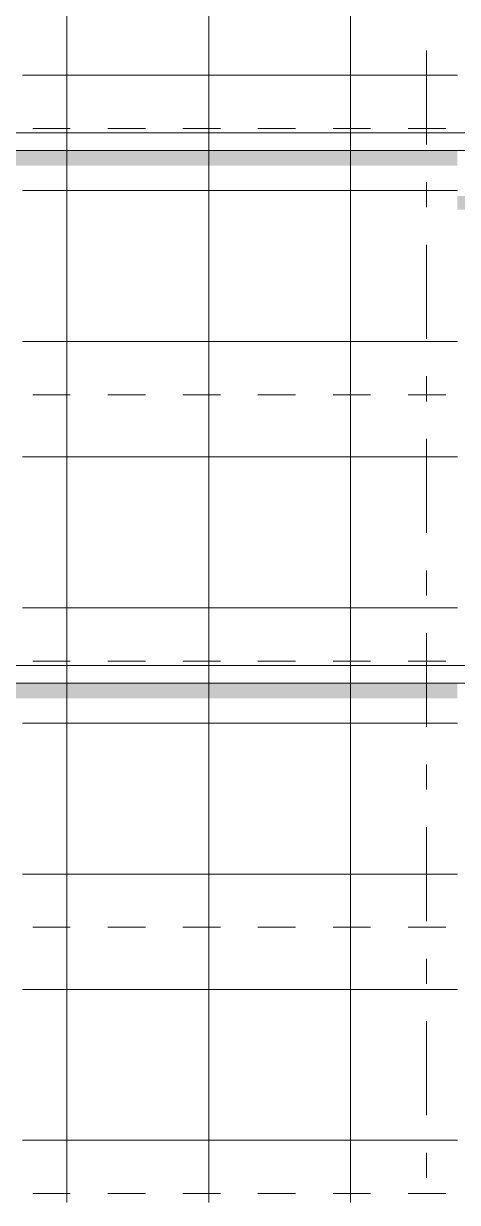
# Model space of a CAD drawing. Header units: millimetres. Extents: x 18162 to 7085488, y 72188 to 247925.
# Drawn here: x 5967417 to 5972308, y 124456 to 137738 of the extents above; entities that cross this region are included whole.
import ezdxf
from ezdxf.enums import TextEntityAlignment as Align

# ---------------------------------------------------------------- set-up
doc = ezdxf.new("R2010")
doc.units = ezdxf.units.MM
doc.header["$MEASUREMENT"] = 0
doc.linetypes.add('Dashed', pattern=[423.333333, 211.666667, -211.666667])
doc.linetypes.add('Double Dashed', pattern=[1093.611073, 529.166651, -211.666656, 141.111112, -211.666656])
for name, color, linetype in [('Finish - Wall', 7, 'Continuous'), ('Structural - Bearing', 7, 'Continuous'), ('Structural - Grid', 7, 'Continuous')]:
    doc.layers.add(name, color=color, linetype=linetype)
doc.styles.add('GENERATED_STYLE_3', font='', dxfattribs={"width": 0.8})
doc.styles.get('GENERATED_STYLE_3').set_extended_font_data('ISOCPEUR MON')

# ---------------------------------------------------------------- blocks, each defined once
blk = doc.blocks.new('*X2867', base_point=(6050604, 91556))
at = {"layer": 'Structural - Bearing', "color": 8, "linetype": 'Continuous', "lineweight": 13}
for p, q in [((5967904, 127456), (5967904, 125156)), ((5969504, 127456), (5969504, 125156)), ((5971104, 127456), (5971104, 125156)), ((5967404, 126856), (5967904, 126856)), ((5967904, 126856), (5969004, 126856)), ((5969004, 126856), (5969504, 126856)), ((5969504, 126856), (5970604, 126856)), ((5970604, 126856), (5971104, 126856)), ((5971104, 126856), (5972204, 126856)), ((5972204, 126856), (5972308, 126856)), ((5967904, 125156), (5967404, 125156)), ((5967404, 125156), (5967904, 125156)), ((5967904, 125156), (5969004, 125156)), ((5967904, 125156), (5967904, 124556)), ((5969004, 125156), (5967904, 125156)), ((5969504, 125156), (5969004, 125156)), ((5969004, 125156), (5969504, 125156)), ((5969504, 125156), (5970604, 125156)), ((5969504, 125156), (5969504, 124556)), ((5970604, 125156), (5969504, 125156)), ((5971104, 125156), (5970604, 125156)), ((5970604, 125156), (5971104, 125156)), ((5971104, 125156), (5972204, 125156)), ((5971104, 125156), (5971104, 124556)), ((5972204, 125156), (5971104, 125156)), ((5972308, 125156), (5972204, 125156)), ((5972204, 125156), (5972308, 125156)), ((5967904, 124556), (5967904, 124456)), ((5969504, 124556), (5969504, 124456)), ((5971104, 124556), (5971104, 124456))]:
    blk.add_line(p, q, dxfattribs=at)
blk = doc.blocks.new('*X2874', base_point=(6050604, 91556))
at = {"layer": 'Structural - Bearing', "color": 8, "linetype": 'Continuous', "lineweight": 13}
for p, q in [((5967904, 130306), (5967904, 128156)), ((5969504, 130306), (5969504, 128156)), ((5971104, 130306), (5971104, 128156)), ((5967404, 129856), (5967904, 129856)), ((5967904, 129856), (5969004, 129856)), ((5969004, 129856), (5969504, 129856)), ((5969504, 129856), (5970604, 129856)), ((5970604, 129856), (5971104, 129856)), ((5971104, 129856), (5972204, 129856)), ((5972204, 129856), (5972308, 129856)), ((5967904, 128156), (5967404, 128156)), ((5967404, 128156), (5967904, 128156)), ((5967904, 128156), (5969004, 128156)), ((5967904, 128156), (5967904, 127556)), ((5969004, 128156), (5967904, 128156)), ((5969504, 128156), (5969004, 128156)), ((5969004, 128156), (5969504, 128156)), ((5969504, 128156), (5970604, 128156)), ((5969504, 128156), (5969504, 127556)), ((5970604, 128156), (5969504, 128156)), ((5971104, 128156), (5970604, 128156)), ((5970604, 128156), (5971104, 128156)), ((5971104, 128156), (5972204, 128156)), ((5971104, 128156), (5971104, 127556)), ((5972204, 128156), (5971104, 128156)), ((5972308, 128156), (5972204, 128156)), ((5972204, 128156), (5972308, 128156)), ((5967904, 127556), (5967904, 127456)), ((5969504, 127556), (5969504, 127456)), ((5971104, 127556), (5971104, 127456))]:
    blk.add_line(p, q, dxfattribs=at)
blk = doc.blocks.new('*X2880', base_point=(6050604, 91556))
at = {"layer": 'Structural - Bearing', "color": 8, "linetype": 'Continuous', "lineweight": 13}
for p, q in [((5967904, 130506), (5967904, 130306)), ((5969504, 130506), (5969504, 130306)), ((5971104, 130506), (5971104, 130306))]:
    blk.add_line(p, q, dxfattribs=at)
blk = doc.blocks.new('*X2883', base_point=(6050604, 91556))
at = {"layer": 'Structural - Bearing', "color": 8, "linetype": 'Continuous', "lineweight": 13}
for p, q in [((5967904, 133456), (5967904, 131156)), ((5969504, 133456), (5969504, 131156)), ((5971104, 133456), (5971104, 131156)), ((5967404, 132856), (5967904, 132856)), ((5967904, 132856), (5969004, 132856)), ((5969004, 132856), (5969504, 132856)), ((5969504, 132856), (5970604, 132856)), ((5970604, 132856), (5971104, 132856)), ((5971104, 132856), (5972204, 132856)), ((5972204, 132856), (5972308, 132856)), ((5967904, 131156), (5967404, 131156)), ((5967404, 131156), (5967904, 131156)), ((5967904, 131156), (5969004, 131156)), ((5967904, 131156), (5967904, 130556)), ((5969004, 131156), (5967904, 131156)), ((5969504, 131156), (5969004, 131156)), ((5969004, 131156), (5969504, 131156)), ((5969504, 131156), (5970604, 131156)), ((5969504, 131156), (5969504, 130556)), ((5970604, 131156), (5969504, 131156)), ((5971104, 131156), (5970604, 131156)), ((5970604, 131156), (5971104, 131156)), ((5971104, 131156), (5972204, 131156)), ((5971104, 131156), (5971104, 130556)), ((5972204, 131156), (5971104, 131156)), ((5972308, 131156), (5972204, 131156)), ((5972204, 131156), (5972308, 131156)), ((5967904, 130556), (5967904, 130506)), ((5969504, 130556), (5969504, 130506)), ((5971104, 130556), (5971104, 130506))]:
    blk.add_line(p, q, dxfattribs=at)
blk = doc.blocks.new('*X2891', base_point=(6050604, 91556))
at = {"layer": 'Structural - Bearing', "color": 8, "linetype": 'Continuous', "lineweight": 13}
for p, q in [((5967904, 136306), (5967904, 134156)), ((5969504, 136306), (5969504, 134156)), ((5971104, 136306), (5971104, 134156)), ((5967404, 135856), (5967904, 135856)), ((5967904, 135856), (5969004, 135856)), ((5969004, 135856), (5969504, 135856)), ((5969504, 135856), (5970604, 135856)), ((5970604, 135856), (5971104, 135856)), ((5971104, 135856), (5972204, 135856)), ((5972204, 135856), (5972308, 135856)), ((5967904, 134156), (5967404, 134156)), ((5967404, 134156), (5967904, 134156)), ((5967904, 134156), (5969004, 134156)), ((5967904, 134156), (5967904, 133556)), ((5969004, 134156), (5967904, 134156)), ((5969504, 134156), (5969004, 134156)), ((5969004, 134156), (5969504, 134156)), ((5969504, 134156), (5970604, 134156)), ((5969504, 134156), (5969504, 133556)), ((5970604, 134156), (5969504, 134156)), ((5971104, 134156), (5970604, 134156)), ((5970604, 134156), (5971104, 134156)), ((5971104, 134156), (5972204, 134156)), ((5971104, 134156), (5971104, 133556)), ((5972204, 134156), (5971104, 134156)), ((5972308, 134156), (5972204, 134156)), ((5972204, 134156), (5972308, 134156)), ((5967904, 133556), (5967904, 133456)), ((5969504, 133556), (5969504, 133456)), ((5971104, 133556), (5971104, 133456))]:
    blk.add_line(p, q, dxfattribs=at)
blk = doc.blocks.new('*X2897', base_point=(6050604, 91556))
at = {"layer": 'Structural - Bearing', "color": 8, "linetype": 'Continuous', "lineweight": 13}
for p, q in [((5967904, 136506), (5967904, 136306)), ((5969504, 136506), (5969504, 136306)), ((5971104, 136506), (5971104, 136306))]:
    blk.add_line(p, q, dxfattribs=at)
blk = doc.blocks.new('*X2904', base_point=(6050604, 91556))
at = {"layer": 'Structural - Bearing', "color": 7, "linetype": 'Continuous', "lineweight": 9}
for p, q in [((5967904, 137856), (5967904, 137156)), ((5969504, 137856), (5969504, 137156)), ((5971104, 137856), (5971104, 137156)), ((5967904, 137156), (5967404, 137156)), ((5967404, 137156), (5967904, 137156)), ((5967904, 137156), (5969004, 137156)), ((5967904, 137156), (5967904, 136556)), ((5969004, 137156), (5967904, 137156)), ((5969504, 137156), (5969004, 137156)), ((5969004, 137156), (5969504, 137156)), ((5969504, 137156), (5970604, 137156)), ((5969504, 137156), (5969504, 136556)), ((5970604, 137156), (5969504, 137156)), ((5971104, 137156), (5970604, 137156)), ((5970604, 137156), (5971104, 137156)), ((5971104, 137156), (5972204, 137156)), ((5971104, 137156), (5971104, 136556)), ((5972204, 137156), (5971104, 137156)), ((5972308, 137156), (5972204, 137156)), ((5972204, 137156), (5972308, 137156)), ((5967904, 136556), (5967904, 136506)), ((5969504, 136556), (5969504, 136506)), ((5971104, 136556), (5971104, 136506))]:
    blk.add_line(p, q, dxfattribs=at)
blk = doc.blocks.new('Standard grid marker[383]_3', base_point=(5971958, 151556))
at = {"layer": 'Structural - Grid', "color": 13, "linetype": 'Double Dashed', "lineweight": 13, "ltscale": 2}
blk.add_line((5971958, 150556), (5971958, 87056), dxfattribs=at)
at = {"layer": 'Structural - Grid', "color": 13, "lineweight": 13, "style": 'GENERATED_STYLE_3'}
blk.add_attdef('AC_MarkerText_1', text='', height=500, rotation=360, dxfattribs=at).set_placement((5971958, 85706), align=Align.TOP_CENTER)

msp = doc.modelspace()

# ---------------------------------------------------------------- hatches: boundary and pattern name
at = {"layer": 'Finish - Wall', "linetype": 'Continuous', "lineweight": 0}
msp.add_hatch(color=49, dxfattribs=at).paths.add_polyline_path([(5972308.1, 135641.5), (5973188.1, 135641.5), (5973277.5, 135767.9), (5973498.1, 135767.9), (5973498.1, 134726.2), (5973508.1, 134726.2), (5973508.1, 135796.2), (5972308.1, 135796.2)])
at = {"layer": 'Structural - Bearing', "linetype": 'Continuous', "lineweight": 0}
for points in [[(5958758.1, 136306.2), (5958758.1, 136135.9), (5963496.3, 136135.9), (5962758.1, 135092), (5962758.1, 134156.2), (5962513.1, 134156.2), (5962513.1, 134017.7), (5962525.7, 134005.1), (5962525.7, 133975.5), (5962513.1, 133957.7), (5962513.1, 133456.2), (5963758.1, 133456.2), (5963758.1, 133506.2), (5966994, 133506.2), (5967008.1, 133526.2), (5963808.1, 133526.2), (5963808.1, 133586.2), (5963795.7, 133586.2), (5963795.7, 136216.2), (5963808.1, 136216.2), (5963808.1, 136276.2), (5967008.1, 136276.2), (5967008.1, 136216.2), (5967020.5, 136216.2), (5967020.5, 136135.9), (5972308, 136135.9), (5972308.1, 136136.1), (5972308.1, 136306.2), (5966990.5, 136306.2), (5963758.1, 136306.2)], [(5958758.1, 130135.9), (5962513.1, 130135.9), (5962513.1, 129887.7), (5962525.7, 129875.1), (5962525.7, 129856.2), (5962758.1, 129856.2), (5962758.1, 128156.2), (5962513.1, 128156.2), (5962513.1, 128017.7), (5962525.7, 128005.1), (5962525.7, 127975.5), (5962513.1, 127957.7), (5962513.1, 127456.2), (5963758.1, 127456.2), (5963758.1, 127506.2), (5966994, 127506.2), (5967008.1, 127526.2), (5963808.1, 127526.2), (5963808.1, 127586.2), (5963795.7, 127586.2), (5963795.7, 130216.2), (5963808.1, 130216.2), (5963808.1, 130276.2), (5967008.1, 130276.2), (5967008.1, 130216.2), (5967020.5, 130216.2), (5967020.5, 130135.9), (5972308, 130135.9), (5972308.1, 130136.1), (5972308.1, 130306.2), (5966990.5, 130306.2), (5963758.1, 130306.2), (5958758.1, 130306.2)]]:
    msp.add_hatch(color=49, dxfattribs=at).paths.add_polyline_path(points)

# ---------------------------------------------------------------- linework, layer by layer
at = {"color": 8, "linetype": 'Dashed', "lineweight": 13, "ltscale": 2}
for p, q in [((5948046.5, 136556.2), (5978885, 136556.2)), ((5948046.5, 133556.2), (5978885, 133556.2)), ((5948046.5, 130556.2), (5978885, 130556.2)), ((5948046.5, 127556.2), (5978885, 127556.2)), ((5948046.5, 124556.2), (5978885, 124556.2))]:
    msp.add_line(p, q, dxfattribs=at)
at = {"layer": 'Structural - Bearing', "color": 7, "linetype": 'Continuous', "lineweight": 13}
for p, q in [((5972428.4, 136506.2), (5967058.1, 136506.2)), ((5972428.4, 136306.2), (5967058.1, 136306.2)), ((5972428.4, 130506.2), (5967058.1, 130506.2)), ((5972428.4, 130306.2), (5967058.1, 130306.2))]:
    msp.add_line(p, q, dxfattribs=at)

# ---------------------------------------------------------------- block references
at = {"layer": 'Structural - Bearing', "lineweight": 0}
for name in ['*X2904', '*X2897', '*X2891', '*X2883', '*X2880', '*X2874', '*X2867']:
    msp.add_blockref(name, (6050603.8, 91556.2), dxfattribs=at)
at = {"layer": 'Structural - Grid', "color": 13, "linetype": 'Continuous', "lineweight": 13}
msp.add_blockref('Standard grid marker[383]_3', (5971958.1, 151556.2), dxfattribs=at)

doc.saveas('drawing.dxf')
